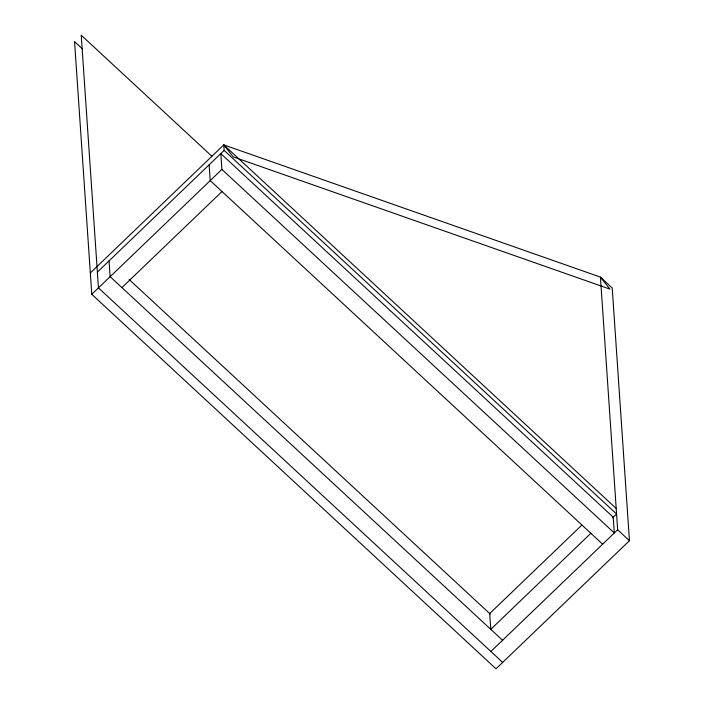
<?xml version="1.0" encoding="UTF-8"?>
<svg xmlns="http://www.w3.org/2000/svg" width="704" height="704" viewBox="0 0 704 704"><rect width="100%" height="100%" fill="white"/><g stroke="black" fill="none" stroke-linecap="round" stroke-linejoin="round"><path stroke-width="1.06" d="M90.323 272.976L223.775 144.883L600.433 277.103L612.216 288.024L629.446 540.716L496.003 668.8L91.784 294.29L74.554 41.606L82.623 49.078M97.372 272.096L224.145 150.41L223.775 144.883L616.202 508.473M91.784 294.29L221.892 169.409L220.81 153.613L613.246 517.202L614.319 532.99L221.892 169.409M121.915 287.602L221.998 191.541M581.9 525.043L489.694 613.545L490.767 629.341L590.858 533.28M612.621 517.801L616.581 513.999L224.145 150.41M490.882 651.473L617.654 529.786L600.433 277.103L609.893 289.089L233.235 156.878L223.775 144.883M617.654 529.786L629.446 540.716M211.93 156.297L81.224 35.2L98.454 287.892L502.674 662.394M602.642 544.201L210.214 180.611L209.132 164.824M129.202 279.55L490.204 614.02M502.559 640.262L110.132 276.681L109.05 260.885"/></g></svg>
